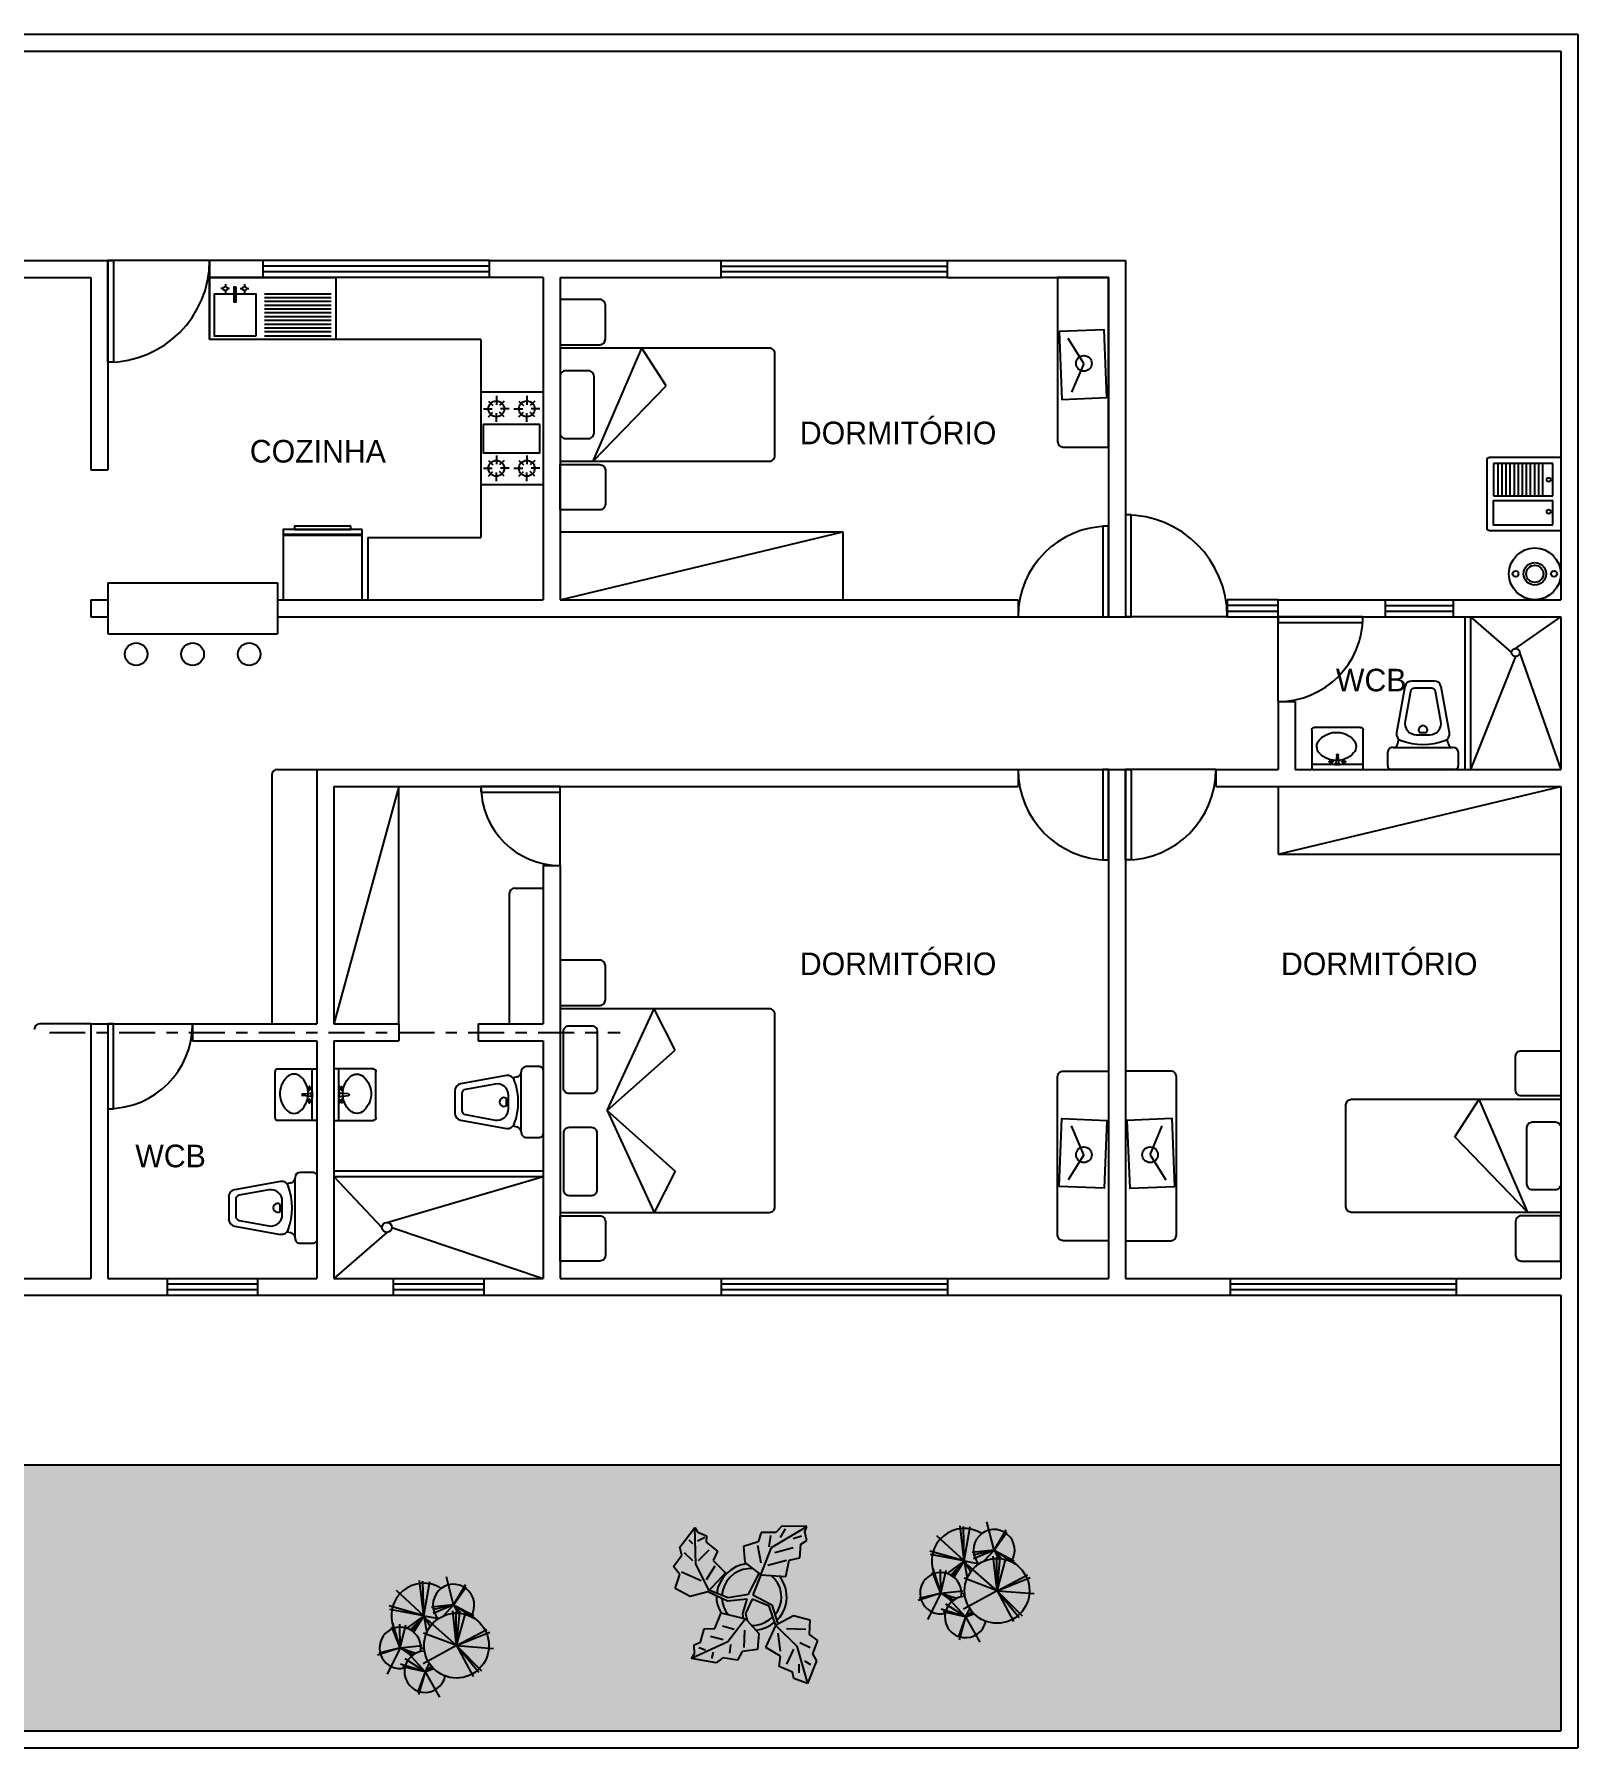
# Model space of a CAD drawing. Header units: millimetres. Extents: x 280 to 332.4, y 210 to 226.1.
# Drawn here: x 291.48 to 305.13, y 210.97 to 226.12 of the extents above; entities that cross this region are included whole.
import ezdxf

# ---------------------------------------------------------------- set-up
doc = ezdxf.new("R2010")
doc.units = ezdxf.units.MM
doc.linetypes.add('CENTER', pattern=[50.8, 31.75, -6.35, 6.35, -6.35])
for name, color, linetype in [('ARQ', 7, 'Continuous'), ('AUX', 7, 'Continuous'), ('COTAS', 1, 'Continuous'), ('EJES', 1, 'CENTER'), ('MUROS', 4, 'Continuous'), ('pisos', 7, 'Continuous'), ('PUERTAS', 1, 'Continuous'), ('TEXTOS', 3, 'Continuous'), ('VENTANAS', 2, 'Continuous')]:
    doc.layers.add(name, color=color, linetype=linetype)
doc.styles.add('PIE', font='TEMPSITC.TTF')

# ---------------------------------------------------------------- blocks, each defined once
blk = doc.blocks.new('Ba-03')
at = {"layer": 'ARQ'}
for points in [[(-0.379, -0.581), (-0.379, 0)], [(-0.379, 0), (0.379, 0)], [(0.379, 0), (0.379, -0.581)], [(0.379, -0.072), (-0.379, -0.072)], [(-0.265, -0.24), (-0.281, -0.261)], [(-0.238, -0.214), (-0.265, -0.24)], [(-0.208, -0.19), (-0.238, -0.214)], [(-0.176, -0.171), (-0.208, -0.19)], [(-0.142, -0.155), (-0.176, -0.171)], [(-0.106, -0.142), (-0.142, -0.155)], [(-0.058, -0.073), (-0.128, -0.073)], [(-0.128, -0.073), (-0.122, -0.076)], [(-0.122, -0.076), (-0.116, -0.079)], [(-0.121, -0.111), (-0.122, -0.114)], [(-0.122, -0.114), (-0.121, -0.116)], [(-0.119, -0.108), (-0.121, -0.111)], [(-0.121, -0.116), (-0.119, -0.119)], [(-0.116, -0.108), (-0.119, -0.108)], [(-0.119, -0.119), (-0.116, -0.119)], [(-0.116, -0.079), (-0.07, -0.079)], [(-0.111, -0.081), (-0.116, -0.079)], [(-0.113, -0.108), (-0.116, -0.108)], [(-0.116, -0.119), (-0.113, -0.119)], [(-0.111, -0.111), (-0.113, -0.108)], [(-0.113, -0.119), (-0.111, -0.116)], [(-0.107, -0.084), (-0.111, -0.081)], [(-0.104, -0.111), (-0.111, -0.111)], [(-0.11, -0.114), (-0.111, -0.111)], [(-0.111, -0.116), (-0.11, -0.114)], [(-0.104, -0.116), (-0.111, -0.116)], [(-0.104, -0.088), (-0.107, -0.084)], [(-0.069, -0.134), (-0.106, -0.142)], [(-0.081, -0.087), (-0.105, -0.087)], [(-0.104, -0.108), (-0.105, -0.114)], [(-0.105, -0.114), (-0.104, -0.12)], [(-0.102, -0.094), (-0.104, -0.088)], [(-0.102, -0.102), (-0.104, -0.108)], [(-0.104, -0.12), (-0.102, -0.125)], [(-0.102, -0.099), (-0.102, -0.094)], [(-0.084, -0.099), (-0.102, -0.099)], [(-0.102, -0.099), (-0.102, -0.102)], [(-0.102, -0.102), (-0.084, -0.102)], [(-0.102, -0.125), (-0.084, -0.125)], [(-0.102, -0.125), (-0.098, -0.127)], [(-0.098, -0.111), (-0.099, -0.114)], [(-0.099, -0.114), (-0.098, -0.116)], [(-0.096, -0.108), (-0.098, -0.111)], [(-0.098, -0.116), (-0.096, -0.119)], [(-0.098, -0.127), (-0.093, -0.128)], [(-0.093, -0.108), (-0.096, -0.108)], [(-0.096, -0.119), (-0.093, -0.119)], [(-0.09, -0.108), (-0.093, -0.108)], [(-0.093, -0.119), (-0.09, -0.119)], [(-0.093, -0.128), (-0.088, -0.127)], [(-0.088, -0.111), (-0.09, -0.108)], [(-0.09, -0.119), (-0.088, -0.116)], [(-0.087, -0.114), (-0.088, -0.111)], [(-0.088, -0.116), (-0.087, -0.114)], [(-0.088, -0.127), (-0.084, -0.125)], [(-0.082, -0.089), (-0.084, -0.094)], [(-0.084, -0.094), (-0.084, -0.099)], [(-0.084, -0.102), (-0.084, -0.099)], [(-0.082, -0.108), (-0.084, -0.102)], [(-0.084, -0.125), (-0.082, -0.12)], [(-0.08, -0.085), (-0.082, -0.089)], [(-0.081, -0.114), (-0.082, -0.108)], [(-0.082, -0.12), (-0.081, -0.114)], [(-0.081, -0.111), (-0.075, -0.111)], [(-0.075, -0.116), (-0.081, -0.116)], [(-0.076, -0.082), (-0.08, -0.085)], [(-0.071, -0.08), (-0.076, -0.082)], [(-0.072, -0.108), (-0.075, -0.111)], [(-0.075, -0.111), (-0.075, -0.114)], [(-0.075, -0.114), (-0.075, -0.116)], [(-0.075, -0.116), (-0.072, -0.119)], [(-0.07, -0.108), (-0.072, -0.108)], [(-0.072, -0.119), (-0.07, -0.119)], [(-0.067, -0.079), (-0.071, -0.08)], [(-0.07, -0.079), (-0.065, -0.078)], [(-0.067, -0.108), (-0.07, -0.108)], [(-0.07, -0.119), (-0.067, -0.119)], [(-0.031, -0.13), (-0.069, -0.134)], [(-0.064, -0.111), (-0.067, -0.108)], [(-0.067, -0.119), (-0.064, -0.116)], [(-0.065, -0.078), (-0.061, -0.076)], [(-0.064, -0.114), (-0.064, -0.111)], [(-0.064, -0.116), (-0.064, -0.114)], [(-0.061, -0.076), (-0.058, -0.073)], [(-0.045, -0.072), (0.045, -0.072)], [(-0.045, -0.072), (-0.045, -0.075)], [(-0.045, -0.075), (-0.044, -0.077)], [(-0.044, -0.077), (-0.042, -0.079)], [(-0.042, -0.079), (-0.039, -0.08)], [(-0.039, -0.08), (-0.036, -0.08)], [(-0.022, -0.08), (-0.036, -0.08)], [(0.006, -0.13), (-0.031, -0.13)], [(-0.01, -0.212), (-0.022, -0.08)], [(0.025, -0.08), (-0.022, -0.08)], [(-0.01, -0.212), (-0.01, -0.215)], [(-0.01, -0.215), (-0.008, -0.219)], [(-0.008, -0.219), (-0.005, -0.221)], [(-0.005, -0.221), (-0.002, -0.223)], [(-0.002, -0.223), (0.001, -0.223)], [(0.001, -0.223), (0.005, -0.223)], [(0.005, -0.223), (0.008, -0.221)], [(0.044, -0.135), (0.006, -0.13)], [(0.008, -0.221), (0.011, -0.219)], [(0.011, -0.219), (0.013, -0.215)], [(0.025, -0.08), (0.013, -0.212)], [(0.013, -0.215), (0.013, -0.212)], [(0.025, -0.08), (0.036, -0.08)], [(0.036, -0.08), (0.039, -0.081)], [(0.039, -0.081), (0.042, -0.079)], [(0.042, -0.079), (0.044, -0.077)], [(0.044, -0.077), (0.045, -0.075)], [(0.081, -0.143), (0.044, -0.135)], [(0.045, -0.075), (0.045, -0.072)], [(0.059, -0.073), (0.064, -0.076)], [(0.129, -0.073), (0.059, -0.073)], [(0.064, -0.076), (0.071, -0.079)], [(0.068, -0.108), (0.065, -0.111)], [(0.065, -0.111), (0.065, -0.114)], [(0.065, -0.114), (0.065, -0.116)], [(0.065, -0.116), (0.068, -0.119)], [(0.071, -0.108), (0.068, -0.108)], [(0.068, -0.119), (0.071, -0.119)], [(0.076, -0.081), (0.071, -0.079)], [(0.071, -0.079), (0.117, -0.079)], [(0.073, -0.108), (0.071, -0.108)], [(0.071, -0.119), (0.073, -0.119)], [(0.076, -0.111), (0.073, -0.108)], [(0.073, -0.119), (0.076, -0.116)], [(0.08, -0.084), (0.076, -0.081)], [(0.076, -0.114), (0.076, -0.111)], [(0.082, -0.111), (0.076, -0.111)], [(0.076, -0.116), (0.076, -0.114)], [(0.082, -0.116), (0.076, -0.116)], [(0.083, -0.088), (0.08, -0.084)], [(0.117, -0.156), (0.081, -0.143)], [(0.106, -0.087), (0.082, -0.087)], [(0.083, -0.108), (0.082, -0.114)], [(0.082, -0.114), (0.083, -0.12)], [(0.085, -0.094), (0.083, -0.088)], [(0.085, -0.102), (0.083, -0.108)], [(0.083, -0.12), (0.085, -0.125)], [(0.085, -0.099), (0.085, -0.094)], [(0.085, -0.099), (0.085, -0.102)], [(0.103, -0.099), (0.085, -0.099)], [(0.085, -0.102), (0.103, -0.102)], [(0.085, -0.125), (0.089, -0.127)], [(0.085, -0.125), (0.103, -0.125)], [(0.089, -0.111), (0.088, -0.114)], [(0.088, -0.114), (0.089, -0.116)], [(0.091, -0.108), (0.089, -0.111)], [(0.089, -0.116), (0.091, -0.119)], [(0.089, -0.127), (0.094, -0.128)], [(0.094, -0.108), (0.091, -0.108)], [(0.091, -0.119), (0.094, -0.119)], [(0.097, -0.108), (0.094, -0.108)], [(0.094, -0.119), (0.097, -0.119)], [(0.094, -0.128), (0.099, -0.127)], [(0.099, -0.111), (0.097, -0.108)], [(0.097, -0.119), (0.099, -0.116)], [(0.1, -0.114), (0.099, -0.111)], [(0.099, -0.116), (0.1, -0.114)], [(0.099, -0.127), (0.103, -0.125)], [(0.104, -0.089), (0.103, -0.094)], [(0.103, -0.094), (0.103, -0.099)], [(0.103, -0.102), (0.103, -0.099)], [(0.105, -0.108), (0.103, -0.102)], [(0.103, -0.125), (0.105, -0.12)], [(0.107, -0.085), (0.104, -0.089)], [(0.106, -0.114), (0.105, -0.108)], [(0.105, -0.111), (0.112, -0.111)], [(0.105, -0.12), (0.106, -0.114)], [(0.112, -0.116), (0.105, -0.116)], [(0.111, -0.082), (0.107, -0.085)], [(0.115, -0.08), (0.111, -0.082)], [(0.112, -0.111), (0.111, -0.114)], [(0.111, -0.114), (0.112, -0.116)], [(0.114, -0.108), (0.112, -0.111)], [(0.112, -0.116), (0.114, -0.119)], [(0.117, -0.108), (0.114, -0.108)], [(0.114, -0.119), (0.117, -0.119)], [(0.12, -0.079), (0.115, -0.08)], [(0.117, -0.079), (0.122, -0.078)], [(0.12, -0.108), (0.117, -0.108)], [(0.117, -0.119), (0.12, -0.119)], [(0.151, -0.172), (0.117, -0.156)], [(0.122, -0.111), (0.12, -0.108)], [(0.12, -0.119), (0.122, -0.116)], [(0.122, -0.078), (0.126, -0.076)], [(0.123, -0.114), (0.122, -0.111)], [(0.122, -0.116), (0.123, -0.114)], [(0.126, -0.076), (0.129, -0.073)], [(0.183, -0.192), (0.151, -0.172)], [(0.212, -0.216), (0.183, -0.192)], [(0.239, -0.242), (0.212, -0.216)], [(0.255, -0.264), (0.239, -0.242)], [(-0.3, -0.311), (-0.303, -0.337)], [(-0.303, -0.337), (-0.301, -0.363)], [(-0.301, -0.363), (-0.293, -0.389)], [(-0.293, -0.285), (-0.3, -0.311)], [(-0.281, -0.261), (-0.293, -0.285)], [(-0.293, -0.389), (-0.282, -0.413)], [(-0.282, -0.413), (-0.266, -0.434)], [(-0.266, -0.434), (-0.239, -0.461)], [(-0.239, -0.461), (-0.209, -0.484)], [(-0.209, -0.484), (-0.177, -0.504)], [(-0.177, -0.504), (-0.143, -0.521)], [(0.149, -0.506), (0.181, -0.486)], [(0.181, -0.486), (0.211, -0.463)], [(0.211, -0.463), (0.238, -0.436)], [(0.238, -0.436), (0.254, -0.415)], [(0.254, -0.415), (0.266, -0.392)], [(0.267, -0.287), (0.255, -0.264)], [(0.266, -0.392), (0.274, -0.366)], [(0.274, -0.313), (0.267, -0.287)], [(0.276, -0.34), (0.274, -0.313)], [(0.274, -0.366), (0.276, -0.34)], [(-0.379, -0.581), (-0.378, -0.593)], [(-0.378, -0.593), (-0.372, -0.603)], [(-0.372, -0.603), (-0.364, -0.611)], [(-0.364, -0.611), (-0.354, -0.616)], [(-0.354, -0.616), (-0.343, -0.618)], [(0.343, -0.618), (-0.343, -0.618)], [(-0.143, -0.521), (-0.108, -0.533)], [(-0.108, -0.533), (-0.071, -0.542)], [(-0.071, -0.542), (-0.033, -0.546)], [(-0.033, -0.546), (0.005, -0.546)], [(0.005, -0.546), (0.042, -0.542)], [(0.042, -0.542), (0.079, -0.534)], [(0.079, -0.534), (0.115, -0.522)], [(0.115, -0.522), (0.149, -0.506)], [(0.343, -0.618), (0.354, -0.616)], [(0.354, -0.616), (0.364, -0.611)], [(0.364, -0.611), (0.372, -0.603)], [(0.372, -0.603), (0.378, -0.593)], [(0.378, -0.593), (0.379, -0.581)]]:
    blk.add_lwpolyline(points, dxfattribs=at)
blk = doc.blocks.new('Ba-11')
at = {"layer": 'ARQ', "linetype": 'ByBlock'}
for p, q in [((-0.281, 0), (0.281, 0)), ((-0.313, -0.031), (-0.313, -0.15)), ((0.313, -0.15), (0.313, -0.031)), ((-0.269, -0.194), (-0.265, -0.194)), ((0.265, -0.194), (-0.265, -0.194)), ((-0.222, -0.228), (-0.214, -0.266)), ((0.222, -0.228), (0.214, -0.266)), ((0.265, -0.194), (0.269, -0.194)), ((-0.234, -0.324), (-0.161, -0.73)), ((0.161, -0.73), (0.234, -0.324)), ((-0.099, -0.781), (0.099, -0.781))]:
    blk.add_line(p, q, dxfattribs=at)
for points in [[(0.111, -0.688), (0.159, -0.425, 0.467538), (0.06, -0.307), (-0.06, -0.307, 0.467538), (-0.159, -0.425), (-0.111, -0.688, 0.362827), (-0.074, -0.719), (0.074, -0.719, 0.362827)], [(-0.031, -0.325, 2), (0.031, -0.325)]]:
    blk.add_lwpolyline(points, format="xyb", close=True, dxfattribs=at)
for centre, radius, start, end in [((-0.281, -0.031), 0.0312, 90, 180), ((0.281, -0.031), 0.0312, 0, 90), ((-0.269, -0.15), 0.0437, 180, 270), ((0.269, -0.15), 0.0437, 270, 0), ((-0.265, -0.238), 0.0437, 12.6144, 90), ((-0.172, -0.313), 0.0625, 110.6368, 190.2315), ((0, -0.771), 0.551, 69.3632, 110.6368), ((0.172, -0.313), 0.0625, 349.7685, 69.3632), ((0.265, -0.238), 0.0437, 90, 167.3856), ((-0.099, -0.719), 0.0625, 190.2315, 270), ((0.099, -0.719), 0.0625, 270, 349.7685)]:
    blk.add_arc(centre, radius, start, end, dxfattribs=at)
blk = doc.blocks.new('ARB001')
at = {"color": 0, "linetype": 'ByBlock'}
for p, q in [((-0.099, 0.183), (-0.136, 0.494)), ((-0.099, 0.183), (-0.107, 0.489)), ((-0.099, 0.183), (-0.046, 0.487)), ((0.165, 0.278), (0.101, 0.528)), ((0.165, 0.278), (0.273, 0.459)), ((-0.099, 0.183), (-0.34, 0.405)), ((0.165, 0.278), (0.277, 0.438)), ((-0.099, 0.183), (-0.404, 0.271)), ((-0.099, 0.183), (-0.398, 0.239)), ((-0.099, 0.183), (-0.249, 0.072)), ((-0.099, 0.183), (-0.218, 0.058)), ((-0.099, 0.183), (-0.203, 0.049)), ((-0.099, 0.183), (-0.19, 0.039)), ((-0.099, 0.183), (0.034, 0.159)), ((-0.099, 0.183), (-0.072, 0.032)), ((-0.099, 0.183), (-0.042, 0.086)), ((0.165, 0.278), (-0.029, 0.259)), ((0.165, 0.278), (-0.023, 0.235)), ((0.165, 0.278), (-0.016, 0.202)), ((0.165, 0.278), (0.075, 0.181)), ((0.191, -0.081), (0.158, 0.226)), ((0.165, 0.278), (0.203, 0.206)), ((0.165, 0.278), (0.233, 0.203)), ((0.165, 0.278), (0.357, 0.157)), ((0.165, 0.278), (0.344, 0.185)), ((0.191, -0.081), (0.189, 0.218)), ((0.191, -0.081), (0.272, 0.215)), ((0.191, -0.081), (0.219, 0.213)), ((-0.307, -0.102), (-0.381, 0.085)), ((-0.307, -0.102), (-0.373, 0.116)), ((-0.307, -0.102), (-0.31, 0.107)), ((-0.307, -0.102), (-0.258, 0.101)), ((0.191, -0.081), (-0.1, 0.03)), ((0.191, -0.081), (-0.066, 0.146)), ((0.191, -0.081), (0.46, 0.06)), ((0.191, -0.081), (0.485, 0.038)), ((-0.307, -0.102), (-0.507, -0.167)), ((-0.307, -0.102), (-0.497, -0.149)), ((-0.307, -0.102), (-0.423, -0.333)), ((-0.307, -0.102), (-0.112, -0.081)), ((-0.307, -0.102), (-0.168, -0.147)), ((-0.307, -0.102), (-0.193, -0.162)), ((-0.307, -0.102), (-0.207, -0.173)), ((0.191, -0.081), (-0.105, -0.242)), ((0.191, -0.081), (0.338, -0.353)), ((0.191, -0.081), (0.388, -0.317)), ((0.191, -0.081), (0.413, -0.303)), ((0.191, -0.081), (0.518, -0.106)), ((-0.087, -0.312), (-0.304, -0.244)), ((-0.087, -0.312), (-0.284, -0.268)), ((-0.087, -0.312), (-0.262, -0.198)), ((-0.087, -0.312), (-0.228, -0.157)), ((-0.087, -0.312), (-0.049, -0.239)), ((-0.087, -0.312), (-0.029, -0.266)), ((-0.087, -0.312), (-0.02, -0.276)), ((-0.087, -0.312), (-0.013, -0.284)), ((-0.087, -0.312), (-0.154, -0.495)), ((-0.087, -0.312), (-0.145, -0.514)), ((-0.087, -0.312), (0.039, -0.536))]:
    blk.add_line(p, q, dxfattribs=at)
blk.add_circle((0.191, -0.081), 0.287, dxfattribs=at)
for centre, radius, start, end in [((-0.099, 0.183), 0.287, 57.4904, 202.572), ((0.165, 0.278), 0.183, 326.1895, 222.0248), ((-0.307, -0.102), 0.183, 350.2838, 282.3951), ((-0.087, -0.312), 0.183, 91.4437, 347.7435), ((-0.099, 0.183), 0.287, 265.0692, 270.8898)]:
    blk.add_arc(centre, radius, start, end, dxfattribs=at)
blk = doc.blocks.new('Arb002')
blk.add_blockref('ARB001', (0.053, -0.027))
blk = doc.blocks.new('Arb025')
blk.add_line((0.341, 0.2), (0.372, 0.345))
for points in [[(-0.595, 0.459), (-0.464, 0.633)], [(-0.456, 0.308), (-0.464, 0.633)], [(-0.464, 0.633), (-0.437, 0.591)], [(0.215, 0.457), (0.528, 0.641)], [(0.305, 0.644), (0.254, 0.59)], [(0.295, 0.544), (0.337, 0.621)], [(0.528, 0.641), (0.305, 0.644)], [(0.508, 0.596), (0.528, 0.641)], [(-0.578, 0.389), (-0.595, 0.459)], [(-0.481, 0.489), (-0.515, 0.522)], [(-0.376, 0.544), (-0.439, 0.511)], [(-0.437, 0.591), (-0.36, 0.56)], [(-0.36, 0.56), (-0.362, 0.503)], [(-0.362, 0.503), (-0.263, 0.425)], [(0.096, 0.506), (-0.034, 0.466)], [(-0.034, 0.466), (-0.02, 0.324)], [(0.122, 0.319), (0.093, 0.473)], [(0.124, 0.59), (0.096, 0.506)], [(0.121, 0.214), (0.215, 0.457)], [(0.254, 0.59), (0.124, 0.59)], [(0.207, 0.561), (0.19, 0.462)], [(0.245, 0.413), (0.405, 0.457)], [(0.481, 0.555), (0.405, 0.533)], [(0.465, 0.365), (0.475, 0.487)], [(0.475, 0.487), (0.526, 0.518)], [(0.526, 0.518), (0.508, 0.596)], [(-0.652, 0.287), (-0.578, 0.389)], [(-0.557, 0.413), (-0.485, 0.341)], [(-0.335, 0.069), (-0.456, 0.308)], [(-0.43, 0.341), (-0.338, 0.435)], [(-0.263, 0.425), (-0.3, 0.34)], [(-0.3, 0.34), (-0.193, 0.233)], [(-0.005, 0.312), (-0.054, 0.302)], [(-0.02, 0.324), (0.121, 0.214)], [(0.346, 0.341), (0.181, 0.297)], [(0.372, 0.345), (0.465, 0.365)], [(-0.597, 0.217), (-0.652, 0.287)], [(-0.637, 0.093), (-0.597, 0.217)], [(-0.409, 0.16), (-0.582, 0.237)], [(-0.287, 0.292), (-0.363, 0.171)], [(-0.193, 0.233), (-0.348, 0.063)], [(-0.214, 0.19), (-0.24, 0.148)], [(-0.182, 0.228), (-0.214, 0.19)], [(-0.18, 0.159), (-0.202, 0.12)], [(-0.143, 0.26), (-0.182, 0.228)], [(-0.152, 0.193), (-0.18, 0.159)], [(-0.118, 0.222), (-0.152, 0.193)], [(-0.1, 0.285), (-0.143, 0.26)], [(-0.08, 0.245), (-0.118, 0.222)], [(-0.054, 0.302), (-0.1, 0.285)], [(-0.039, 0.261), (-0.08, 0.245)], [(0.004, 0.269), (-0.039, 0.261)], [(0.049, 0.271), (0.004, 0.269)], [(0.01, 0.044), (0.102, 0.22)], [(0.121, 0.214), (0.048, 0.038)], [(0.121, 0.214), (0.341, 0.2)], [(0.242, 0.18), (0.211, 0.21)], [(0.268, 0.145), (0.242, 0.18)], [(0.306, 0.17), (0.281, 0.205)], [(0.326, 0.131), (0.306, 0.17)], [(-0.506, 0.022), (-0.637, 0.093)], [(-0.348, 0.063), (-0.506, 0.022)], [(-0.174, -0.019), (-0.348, 0.063)], [(-0.324, 0.076), (-0.169, 0.013)], [(-0.272, 0.027), (-0.271, -0.012)], [(-0.259, 0.102), (-0.27, 0.053)], [(-0.24, 0.148), (-0.259, 0.102)], [(-0.217, 0.079), (-0.225, 0.035)], [(-0.225, 0.005), (-0.219, -0.033)], [(-0.202, 0.12), (-0.217, 0.079)], [(0, 0), (-0.174, -0.019)], [(-0.169, 0.013), (0.01, 0.044)], [(-0.039, -0.126), (0, 0)], [(0.044, 0), (-0.015, -0.126)], [(0.193, -0.063), (0.044, 0)], [(0.048, 0.038), (0.218, -0.05)], [(0.287, 0.106), (0.268, 0.145)], [(0.298, 0.064), (0.287, 0.106)], [(0.303, 0.021), (0.298, 0.064)], [(0.299, -0.022), (0.303, 0.021)], [(0.34, 0.09), (0.326, 0.131)], [(0.348, 0.047), (0.34, 0.09)], [(0.344, -0.039), (0.349, 0.004)], [(0.349, 0.004), (0.348, 0.047)], [(-0.286, -0.259), (-0.23, -0.122)], [(-0.271, -0.012), (-0.263, -0.051)], [(-0.263, -0.051), (-0.249, -0.088)], [(-0.249, -0.088), (-0.23, -0.122)], [(-0.23, -0.122), (-0.014, -0.174)], [(-0.219, -0.033), (-0.208, -0.07)], [(-0.208, -0.07), (-0.191, -0.105)], [(-0.191, -0.105), (-0.169, -0.136)], [(-0.034, -0.176), (-0.039, -0.126)], [(-0.015, -0.126), (0, -0.189)], [(0.252, -0.233), (0.193, -0.063)], [(0.218, -0.05), (0.271, -0.22)], [(0.245, -0.138), (0.27, -0.103)], [(0.27, -0.103), (0.288, -0.063)], [(0.271, -0.22), (0.408, -0.146)], [(0.288, -0.063), (0.299, -0.022)], [(0.29, -0.156), (0.314, -0.12)], [(0.314, -0.12), (0.332, -0.08)], [(0.332, -0.08), (0.344, -0.039)], [(0.408, -0.146), (0.553, -0.183)], [(-0.414, -0.382), (-0.382, -0.263)], [(-0.382, -0.263), (-0.286, -0.259)], [(-0.22, -0.236), (-0.116, -0.265)], [(-0.014, -0.174), (-0.171, -0.378)], [(-0.027, -0.429), (-0.02, -0.275)], [(0, -0.189), (-0.014, -0.174)], [(0, -0.189), (0.103, -0.303)], [(0.039, -0.233), (0.08, -0.23)], [(0.078, -0.275), (0.122, -0.267)], [(0.08, -0.23), (0.121, -0.221)], [(0.121, -0.221), (0.159, -0.205)], [(0.122, -0.267), (0.165, -0.252)], [(0.159, -0.205), (0.194, -0.184)], [(0.163, -0.427), (0.252, -0.233)], [(0.165, -0.252), (0.205, -0.231)], [(0.194, -0.184), (0.226, -0.158)], [(0.205, -0.231), (0.242, -0.205)], [(0.271, -0.22), (0.252, -0.233)], [(0.252, -0.233), (0.439, -0.416)], [(0.261, -0.188), (0.29, -0.156)], [(0.27, -0.301), (0.291, -0.46)], [(0.519, -0.268), (0.346, -0.262)], [(0.553, -0.183), (0.548, -0.313)], [(-0.171, -0.378), (-0.494, -0.525)], [(-0.47, -0.404), (-0.414, -0.382)], [(-0.466, -0.484), (-0.47, -0.404)], [(-0.428, -0.429), (-0.369, -0.448)], [(-0.213, -0.361), (-0.324, -0.332)], [(-0.154, -0.477), (-0.146, -0.4)], [(0.091, -0.446), (-0.044, -0.464)], [(0.103, -0.303), (0.091, -0.446)], [(0.295, -0.505), (0.163, -0.427)], [(0.35, -0.575), (0.413, -0.444)], [(0.439, -0.416), (0.533, -0.746)], [(0.464, -0.383), (0.557, -0.427)], [(0.548, -0.313), (0.621, -0.366)], [(0.621, -0.366), (0.577, -0.483)], [(-0.494, -0.525), (-0.466, -0.484)], [(-0.275, -0.564), (-0.494, -0.525)], [(-0.302, -0.468), (-0.317, -0.525)], [(-0.215, -0.52), (-0.275, -0.564)], [(-0.087, -0.541), (-0.215, -0.52)], [(-0.044, -0.464), (-0.087, -0.541)], [(0.283, -0.595), (0.295, -0.505)], [(0.399, -0.646), (0.283, -0.595)], [(0.456, -0.575), (0.456, -0.652)], [(0.561, -0.581), (0.51, -0.548)], [(0.612, -0.546), (0.533, -0.746)], [(0.577, -0.483), (0.612, -0.546)], [(0.413, -0.702), (0.399, -0.646)], [(0.533, -0.746), (0.413, -0.702)]]:
    blk.add_lwpolyline(points)
blk = doc.blocks.new('Coc006')
for p, q in [((0.054, -0.071), (0.054, -0.596)), ((0.342, -0.071), (0.054, -0.071)), ((0.342, -0.596), (0.342, -0.071)), ((0.342, -0.159), (0.054, -0.159)), ((0.342, -0.195), (0.054, -0.195)), ((0.342, -0.231), (0.054, -0.231)), ((0.342, -0.267), (0.054, -0.267)), ((0.342, -0.303), (0.054, -0.303)), ((0.342, -0.339), (0.054, -0.339)), ((0.342, -0.375), (0.054, -0.375)), ((0.342, -0.411), (0.054, -0.411)), ((0.342, -0.447), (0.054, -0.447)), ((0.342, -0.483), (0.054, -0.483)), ((0.342, -0.519), (0.054, -0.519)), ((0.342, -0.555), (0.054, -0.555)), ((0.054, -0.596), (0.342, -0.596))]:
    blk.add_line(p, q)
blk.add_lwpolyline([(0, 0), (0.65, 0), (0.65, -0.63, -0.414214), (0.63, -0.65), (0.02, -0.65, -0.414214), (0, -0.63)], format="xyb", close=True)
blk.add_lwpolyline([(0.598, -0.071), (0.385, -0.071), (0.385, -0.599), (0.598, -0.599)], close=True)
for centre in [(0.199, -0.107), (0.481, -0.107)]:
    blk.add_circle(centre, 0.0182)
blk = doc.blocks.new('Coc007')
for centre, radius in [((0, 0), 0.229), ((-0.17, 0), 0.0262), ((0, 0), 0.099), ((0, 0), 0.0765), ((0.17, 0), 0.0262)]:
    blk.add_circle(centre, radius)
blk = doc.blocks.new('Coc001')
for p, q in [((0.151, 0.53), (0.151, 0.507)), ((0.335, 0.53), (0.335, 0.507)), ((0.131, 0.488), (0.109, 0.488)), ((0.151, 0.469), (0.151, 0.446)), ((0.192, 0.488), (0.17, 0.488)), ((0.294, 0.488), (0.316, 0.488)), ((0.335, 0.469), (0.335, 0.446)), ((0.355, 0.488), (0.377, 0.488)), ((1.164, 0.436), (0.526, 0.436)), ((1.164, 0.4), (0.526, 0.4)), ((1.164, 0.364), (0.526, 0.364)), ((1.164, 0.327), (0.526, 0.327)), ((1.164, 0.291), (0.526, 0.291)), ((1.164, 0.255), (0.526, 0.255)), ((1.164, 0.219), (0.526, 0.219)), ((1.164, 0.182), (0.526, 0.182)), ((1.164, 0.146), (0.526, 0.146)), ((1.164, 0.11), (0.526, 0.11)), ((1.164, 0.073), (0.526, 0.073)), ((0.526, 0.036), (1.164, 0.036))]:
    blk.add_line(p, q)
for points in [[(0, 0), (0, 0.595), (1.208, 0.595), (1.208, 0)], [(0.255, 0.503), (0.231, 0.503), (0.231, 0.361), (0.255, 0.361)]]:
    blk.add_lwpolyline(points, close=True)
for points in [[(0.231, 0.436), (0.045, 0.436), (0.045, 0.036), (0.445, 0.036)], [(0.445, 0.036), (0.445, 0.436), (0.255, 0.436)]]:
    blk.add_lwpolyline(points)
for centre in [(0.151, 0.488), (0.335, 0.488)]:
    blk.add_circle(centre, 0.0193)
blk = doc.blocks.new('Coc002')
for p, q in [((-0.377, -0.114), (-0.299, -0.114)), ((-0.332, -0.045), (-0.292, -0.085)), ((-0.332, -0.184), (-0.292, -0.144)), ((-0.263, 0), (-0.263, -0.077)), ((-0.263, -0.228), (-0.263, -0.151)), ((-0.193, -0.045), (-0.233, -0.085)), ((-0.193, -0.184), (-0.233, -0.144)), ((-0.149, -0.114), (-0.226, -0.114)), ((0.149, -0.114), (0.226, -0.114)), ((0.193, -0.045), (0.233, -0.085)), ((0.193, -0.184), (0.233, -0.144)), ((0.263, 0), (0.263, -0.077)), ((0.263, -0.228), (0.263, -0.151)), ((0.332, -0.045), (0.292, -0.085)), ((0.332, -0.184), (0.292, -0.144)), ((0.377, -0.114), (0.299, -0.114)), ((-0.263, -0.27), (-0.263, -0.348)), ((0.263, -0.27), (0.263, -0.348)), ((-0.377, -0.384), (-0.299, -0.384)), ((-0.332, -0.315), (-0.292, -0.355)), ((-0.332, -0.454), (-0.292, -0.414)), ((-0.263, -0.498), (-0.263, -0.421)), ((-0.193, -0.315), (-0.233, -0.355)), ((-0.193, -0.454), (-0.233, -0.414)), ((-0.149, -0.384), (-0.226, -0.384)), ((0.149, -0.384), (0.226, -0.384)), ((0.193, -0.315), (0.233, -0.355)), ((0.193, -0.454), (0.233, -0.414)), ((0.263, -0.498), (0.263, -0.421)), ((0.332, -0.315), (0.292, -0.355)), ((0.332, -0.454), (0.292, -0.414)), ((0.377, -0.384), (0.299, -0.384))]:
    blk.add_line(p, q)
blk.add_lwpolyline([(-0.125, -0.5), (0.125, -0.5), (0.125, 0), (-0.125, 0)], close=True)
for centre in [(-0.263, -0.114), (0.263, -0.114), (-0.263, -0.384), (0.263, -0.384)]:
    blk.add_circle(centre, 0.07)

msp = doc.modelspace()

# ---------------------------------------------------------------- hatches: boundary and pattern name
at = {"layer": 'TEXTOS'}
h = msp.add_hatch(dxfattribs=at)
h.set_pattern_fill('AR-SAND', color=256, scale=0.008, style=0)
h.set_pattern_definition([(37.5, (-47.97142, -1.1031), (-0.01280025, 0.3915306), [0, -0.308864, 0, -0.34544, 0, -0.3302]), (7.5, (-47.9714, -1.1031), (0.3596186, 0.5734601), [0, -0.166624, 0, -0.278384, 0, -0.10668]), (327.5, (-48.22136, -1.1031), (0.6327939, 0.00114975), [0, -0.1016, 0, -0.36576, 0, -0.47752]), (317.5, (-48.22136, -1.1031), (0.61084516, 0.17834346), [0, -0.0508, 0, -0.239776, 0, -0.27432])])
h.paths.add_polyline_path([(284.977, 224.045), (280.127, 224.045), (280.127, 219.795), (284.477, 219.795, 0.414214), (284.977, 220.295)])
h.paths.add_polyline_path([(284.977, 224.045), (284.977, 225.97), (280.127, 225.97), (280.127, 224.045)])
h.paths.add_polyline_path([(284.977, 215.045), (284.977, 217.795, 0.414214), (284.477, 218.295), (280.127, 218.295), (280.127, 215.045)])
h.paths.add_polyline_path([(287.052, 211.12), (287.052, 213.47), (284.977, 213.47), (284.977, 215.045), (280.127, 215.045), (280.127, 211.12)])
h.paths.add_polyline_path([(292.052, 211.12), (292.052, 213.47), (287.052, 213.47), (287.052, 211.12)])
h.paths.add_polyline_path([(292.052, 211.12), (294.052, 211.12), (294.052, 213.47), (292.052, 213.47)])
h.paths.add_polyline_path([(296.052, 213.47), (294.052, 213.47), (294.052, 211.12), (296.052, 211.12)])
h.paths.add_polyline_path([(301.052, 211.12), (301.052, 213.47), (296.052, 213.47), (296.052, 211.12)])
h.paths.add_polyline_path([(302.552, 213.47), (301.052, 213.47), (301.052, 211.12), (302.552, 211.12)])
h.paths.add_polyline_path([(302.552, 211.12), (304.977, 211.12), (304.977, 213.47), (302.552, 213.47)])

# ---------------------------------------------------------------- linework, layer by layer
at = {"layer": 'AUX'}
for p, q in [((293.027, 223.97), (293.027, 223.42)), ((295.427, 223.42), (293.027, 223.42)), ((295.427, 223.42), (295.427, 221.67)), ((296.419, 222.345), (296.849, 223.345)), ((297.064, 223.012), (296.849, 223.345)), ((300.759, 223.21), (300.62, 223.431)), ((300.759, 223.21), (300.651, 222.954)), ((296.419, 222.345), (297.064, 223.012)), ((294.427, 221.67), (295.427, 221.67)), ((294.427, 221.67), (294.427, 221.12)), ((296.127, 221.72), (298.627, 221.72)), ((296.127, 221.12), (298.627, 221.72)), ((298.627, 221.72), (298.627, 221.12)), ((304.127, 220.97), (304.127, 219.62)), ((304.177, 220.97), (304.177, 219.62)), ((304.177, 220.97), (304.541, 220.654)), ((304.577, 220.69), (304.977, 220.97)), ((304.577, 220.618), (304.177, 219.62)), ((304.612, 220.654), (304.977, 219.62)), ((293.577, 219.57), (293.577, 217.37)), ((293.627, 219.62), (293.977, 219.62)), ((294.702, 219.47), (294.127, 217.37)), ((294.702, 217.37), (294.702, 219.47)), ((302.477, 219.47), (302.477, 218.87)), ((302.477, 218.87), (304.977, 219.47)), ((302.477, 218.87), (304.977, 218.87)), ((295.677, 218.52), (295.677, 217.37)), ((295.727, 218.57), (295.977, 218.57)), ((296.543, 216.603), (296.958, 217.503)), ((297.144, 217.137), (296.958, 217.503)), ((291.977, 217.37), (291.527, 217.37)), ((296.543, 216.603), (297.144, 217.137)), ((304.039, 216.37), (304.254, 216.703)), ((304.684, 215.703), (304.254, 216.703)), ((296.543, 216.603), (296.958, 215.703)), ((296.543, 216.603), (297.144, 216.069)), ((300.759, 216.213), (300.651, 216.469)), ((301.345, 216.213), (301.452, 216.469)), ((304.684, 215.703), (304.039, 216.37)), ((300.759, 216.213), (300.62, 215.992)), ((301.345, 216.213), (301.483, 215.992)), ((294.127, 216.07), (295.977, 216.07)), ((297.144, 216.069), (296.958, 215.703)), ((294.127, 216.02), (295.977, 216.02)), ((294.127, 216.02), (294.551, 215.57)), ((294.595, 215.613), (295.977, 216.02)), ((294.595, 215.526), (294.127, 215.12)), ((294.638, 215.57), (295.977, 215.12))]:
    msp.add_line(p, q, dxfattribs=at)
at = {"layer": 'AUX', "ltscale": 0.01}
for p, q in [((294.377, 221.698), (293.677, 221.698)), ((292.127, 221.27), (293.627, 221.27)), ((292.127, 221.27), (292.127, 220.82)), ((293.627, 221.27), (293.627, 220.82)), ((292.127, 220.82), (293.627, 220.82))]:
    msp.add_line(p, q, dxfattribs=at)
at = {"layer": 'AUX'}
for points in [[(300.577, 222.47), (300.977, 222.47), (300.977, 223.97), (300.527, 223.97), (300.527, 222.52, 0.414214)], [(296.127, 223.375), (296.477, 223.375, 0.414214), (296.527, 223.425), (296.527, 223.725, 0.414214), (296.477, 223.775), (296.127, 223.775)], [(296.127, 222.345), (297.977, 222.345, 0.414214), (298.027, 222.395), (298.027, 223.295, 0.414214), (297.977, 223.345), (296.127, 223.345)], [(296.427, 222.595), (296.427, 223.095, 0.414214), (296.377, 223.145), (296.177, 223.145, 0.414214), (296.127, 223.095), (296.127, 222.595, 0.414214), (296.177, 222.545), (296.377, 222.545, 0.414214)], [(296.127, 222.315), (296.477, 222.315, -0.414214), (296.527, 222.265), (296.527, 221.965, -0.414214), (296.477, 221.915), (296.127, 221.915)], [(296.127, 217.533), (296.477, 217.533, 0.414214), (296.527, 217.583), (296.527, 217.883, 0.414214), (296.477, 217.933), (296.127, 217.933)], [(296.127, 215.703), (297.977, 215.703, 0.414214), (298.027, 215.753), (298.027, 217.453, 0.414214), (297.977, 217.503), (296.127, 217.503)], [(296.456, 217.303), (296.456, 216.803, -0.414214), (296.406, 216.753), (296.206, 216.753, -0.414214), (296.156, 216.803), (296.156, 217.303, -0.414214), (296.206, 217.353), (296.406, 217.353, -0.414214)], [(304.977, 216.733), (304.627, 216.733, -0.414214), (304.577, 216.783), (304.577, 217.083, -0.414214), (304.627, 217.133), (304.977, 217.133)], [(300.577, 216.953), (300.977, 216.953), (300.977, 215.453), (300.577, 215.453, -0.414214), (300.527, 215.503), (300.527, 216.903, -0.414214)], [(301.527, 216.953), (301.127, 216.953), (301.127, 215.453), (301.527, 215.453, 0.414214), (301.577, 215.503), (301.577, 216.903, 0.414214)], [(304.977, 215.703), (303.127, 215.703, -0.414214), (303.077, 215.753), (303.077, 216.653, -0.414214), (303.127, 216.703), (304.977, 216.703)], [(304.677, 215.953), (304.677, 216.453, -0.414214), (304.727, 216.503), (304.927, 216.503, -0.414214), (304.977, 216.453), (304.977, 215.953, -0.414214), (304.927, 215.903), (304.727, 215.903, -0.414214)], [(296.456, 215.903), (296.456, 216.403, 0.414214), (296.406, 216.453), (296.206, 216.453, 0.414214), (296.156, 216.403), (296.156, 215.903, 0.414214), (296.206, 215.853), (296.406, 215.853, 0.414214)], [(296.127, 215.673), (296.477, 215.673, -0.414214), (296.527, 215.623), (296.527, 215.323, -0.414214), (296.477, 215.273), (296.127, 215.273)], [(304.977, 215.673), (304.627, 215.673, 0.414214), (304.577, 215.623), (304.577, 215.323, 0.414214), (304.627, 215.273), (304.977, 215.273)]]:
    msp.add_lwpolyline(points, format="xyb", close=True, dxfattribs=at)
for points in [[(300.54, 223.491), (300.563, 222.891), (300.963, 222.907), (300.939, 223.507)], [(300.54, 215.932), (300.563, 216.532), (300.963, 216.516), (300.939, 215.916)], [(301.564, 215.932), (301.54, 216.532), (301.14, 216.516), (301.164, 215.916)]]:
    msp.add_lwpolyline(points, close=True, dxfattribs=at)
at = {"layer": 'AUX', "ltscale": 0.01}
for points in [[(294.377, 221.74), (293.677, 221.74), (293.677, 221.69), (294.377, 221.69)], [(294.377, 221.69), (293.677, 221.69), (293.677, 221.12), (294.377, 221.12)], [(294.277, 221.77), (293.777, 221.77), (293.777, 221.74), (294.277, 221.74)]]:
    msp.add_lwpolyline(points, close=True, dxfattribs=at)
at = {"layer": 'AUX'}
for centre, radius in [((300.759, 223.21), 0.0694), ((304.577, 220.654), 0.0359), ((300.759, 216.213), 0.0694), ((301.345, 216.213), 0.0694), ((294.595, 215.57), 0.0433)]:
    msp.add_circle(centre, radius, dxfattribs=at)
at = {"layer": 'AUX', "ltscale": 0.01}
for centre in [(292.377, 220.639), (292.877, 220.639), (293.377, 220.639)]:
    msp.add_circle(centre, 0.1, dxfattribs=at)
at = {"layer": 'AUX'}
for centre in [(293.627, 219.57), (295.727, 218.52), (291.527, 217.32)]:
    msp.add_arc(centre, 0.05, 90, 180, dxfattribs=at)
at = {"layer": 'COTAS'}
for p, q in [((295.977, 222.954), (295.427, 222.954)), ((295.977, 222.135), (295.427, 222.135))]:
    msp.add_line(p, q, dxfattribs=at)
at = {"layer": 'EJES', "ltscale": 0.01}
msp.add_line((291.61, 217.295), (296.657, 217.295), dxfattribs=at)
at = {"layer": 'MUROS'}
for p, q in [((279.977, 226.12), (305.127, 226.12)), ((305.127, 226.12), (305.127, 210.97)), ((279.977, 225.97), (304.977, 225.97)), ((304.977, 225.97), (304.977, 221.12)), ((286.977, 224.12), (292.127, 224.12)), ((292.127, 224.12), (292.127, 222.27)), ((293.027, 224.12), (293.027, 223.97)), ((293.502, 224.12), (293.027, 224.12)), ((293.502, 223.97), (293.502, 224.12)), ((295.502, 224.12), (297.552, 224.12)), ((295.502, 223.97), (295.502, 224.12)), ((297.552, 223.97), (297.552, 224.12)), ((299.552, 223.97), (299.552, 224.12)), ((299.552, 224.12), (301.127, 224.12)), ((301.127, 224.12), (301.127, 220.97)), ((287.127, 223.97), (291.977, 223.97)), ((291.977, 223.97), (291.977, 222.27)), ((293.502, 223.97), (293.027, 223.97)), ((295.977, 223.97), (295.502, 223.97)), ((295.977, 223.97), (295.977, 221.12)), ((296.127, 223.97), (296.127, 221.12)), ((296.127, 223.97), (297.552, 223.97)), ((299.552, 223.97), (300.977, 223.97)), ((300.977, 223.97), (300.977, 220.97)), ((291.977, 222.27), (292.127, 222.27)), ((291.977, 221.12), (292.127, 221.12)), ((291.977, 221.12), (291.977, 220.97)), ((292.127, 221.12), (292.127, 220.97)), ((293.627, 221.12), (293.627, 220.97)), ((293.627, 221.12), (295.977, 221.12)), ((296.127, 221.12), (300.177, 221.12)), ((300.177, 221.12), (300.177, 220.97)), ((302.477, 221.12), (303.427, 221.12)), ((302.477, 220.97), (302.477, 221.12)), ((303.427, 220.97), (303.427, 221.12)), ((304.027, 220.97), (304.027, 221.12)), ((304.027, 221.12), (304.977, 221.12)), ((291.977, 220.97), (292.127, 220.97)), ((293.627, 220.97), (300.177, 220.97)), ((300.977, 220.97), (301.127, 220.97)), ((302.477, 220.97), (303.427, 220.97)), ((304.027, 220.97), (304.977, 220.97)), ((304.977, 220.97), (304.977, 219.62)), ((302.477, 220.22), (302.477, 219.62)), ((302.477, 220.22), (302.627, 220.22)), ((302.627, 220.22), (302.627, 219.62)), ((293.977, 219.62), (293.977, 217.37)), ((293.977, 219.62), (300.177, 219.62)), ((300.177, 219.62), (300.177, 219.47)), ((300.977, 219.62), (300.977, 215.12)), ((300.977, 219.62), (301.127, 219.62)), ((301.127, 219.62), (301.127, 215.12)), ((301.927, 219.62), (301.927, 219.47)), ((301.927, 219.62), (302.477, 219.62)), ((302.627, 219.62), (304.977, 219.62)), ((294.127, 219.47), (294.127, 217.37)), ((294.127, 219.47), (300.177, 219.47)), ((301.927, 219.47), (304.977, 219.47)), ((304.977, 219.47), (304.977, 215.12)), ((295.977, 218.77), (296.127, 218.77)), ((295.977, 218.77), (295.977, 217.37)), ((296.127, 218.77), (296.127, 215.12)), ((291.977, 217.37), (292.127, 217.37)), ((291.977, 217.37), (291.977, 215.12)), ((292.127, 217.37), (292.127, 215.12)), ((292.877, 217.37), (292.877, 217.22)), ((292.877, 217.37), (293.977, 217.37)), ((294.127, 217.37), (294.702, 217.37)), ((294.702, 217.37), (294.702, 217.22)), ((295.402, 217.37), (295.402, 217.22)), ((295.402, 217.37), (295.977, 217.37)), ((292.877, 217.22), (293.977, 217.22)), ((293.977, 217.22), (293.977, 215.12)), ((294.127, 217.22), (294.702, 217.22)), ((294.127, 217.22), (294.127, 215.12)), ((295.402, 217.22), (295.977, 217.22)), ((295.977, 217.22), (295.977, 215.12)), ((287.127, 215.12), (291.977, 215.12)), ((292.127, 215.12), (292.652, 215.12)), ((292.652, 215.12), (292.652, 214.97)), ((293.452, 215.12), (293.452, 214.97)), ((293.452, 215.12), (293.977, 215.12)), ((294.127, 215.12), (294.652, 215.12)), ((294.652, 215.12), (294.652, 214.97)), ((295.452, 215.12), (295.452, 214.97)), ((295.452, 215.12), (295.977, 215.12)), ((296.127, 215.12), (297.552, 215.12)), ((297.552, 215.12), (297.552, 214.97)), ((297.552, 215.12), (297.552, 214.97)), ((299.552, 215.12), (299.552, 214.97)), ((299.552, 215.12), (300.977, 215.12)), ((299.552, 215.12), (299.552, 214.97)), ((301.127, 215.12), (302.052, 215.12)), ((302.052, 215.12), (302.052, 214.97)), ((304.052, 215.12), (304.052, 214.97)), ((304.052, 215.12), (304.977, 215.12)), ((286.977, 214.97), (292.652, 214.97)), ((293.452, 214.97), (294.652, 214.97)), ((295.452, 214.97), (297.552, 214.97)), ((299.552, 214.97), (302.052, 214.97)), ((304.052, 214.97), (304.977, 214.97)), ((304.977, 214.97), (304.977, 211.12)), ((279.977, 211.12), (304.977, 211.12)), ((279.977, 210.97), (305.127, 210.97))]:
    msp.add_line(p, q, dxfattribs=at)
at = {"layer": 'pisos'}
msp.add_line((284.977, 213.47), (304.977, 213.47), dxfattribs=at)
at = {"layer": 'PUERTAS'}
for p, q in [((293.027, 224.12), (292.127, 224.12)), ((300.177, 220.97), (300.977, 220.97)), ((302.027, 220.97), (301.127, 220.97)), ((302.477, 220.22), (302.477, 220.97)), ((300.177, 219.62), (300.977, 219.62)), ((301.927, 219.62), (301.127, 219.62)), ((296.127, 218.77), (296.127, 219.47)), ((292.127, 217.37), (292.877, 217.37))]:
    msp.add_line(p, q, dxfattribs=at)
for points in [[(292.177, 223.22), (292.127, 223.22), (292.127, 224.12), (292.177, 224.12)], [(301.127, 220.97), (301.177, 220.97), (301.177, 221.87), (301.127, 221.87)], [(300.927, 220.97), (300.977, 220.97), (300.977, 221.77), (300.927, 221.77)], [(302.477, 220.92), (303.227, 220.92), (303.227, 220.97), (302.477, 220.97)], [(300.927, 218.82), (300.977, 218.82), (300.977, 219.62), (300.927, 219.62)], [(301.177, 218.82), (301.127, 218.82), (301.127, 219.62), (301.177, 219.62)], [(295.427, 219.42), (296.127, 219.42), (296.127, 219.47), (295.427, 219.47)], [(292.177, 216.62), (292.177, 217.37), (292.127, 217.37), (292.127, 216.62)]]:
    msp.add_lwpolyline(points, close=True, dxfattribs=at)
for centre, radius, start, end in [((292.127, 224.12), 0.9, 270, 0), ((301.127, 220.97), 0.9, 0, 90), ((300.977, 220.97), 0.8, 90, 180), ((302.477, 220.97), 0.75, 270, 0), ((300.977, 219.62), 0.8, 180, 270), ((301.127, 219.62), 0.8, 270, 0), ((296.127, 219.47), 0.7, 180, 270), ((292.127, 217.37), 0.75, 270, 0)]:
    msp.add_arc(centre, radius, start, end, dxfattribs=at)
at = {"layer": 'VENTANAS'}
for p, q in [((295.502, 224.12), (293.502, 224.12)), ((295.502, 224.07), (293.502, 224.07)), ((297.552, 224.12), (299.552, 224.12)), ((297.552, 224.07), (299.552, 224.07)), ((295.502, 224.02), (293.502, 224.02)), ((295.502, 223.97), (293.502, 223.97)), ((299.552, 224.02), (297.552, 224.02)), ((299.552, 223.97), (297.552, 223.97)), ((302.477, 221.12), (302.027, 221.12)), ((302.027, 221.12), (302.027, 220.97)), ((302.477, 221.07), (302.027, 221.07)), ((303.427, 221.12), (304.027, 221.12)), ((303.427, 221.07), (304.027, 221.07)), ((302.027, 221.02), (302.477, 221.02)), ((302.027, 220.97), (302.477, 220.97)), ((303.427, 221.02), (304.027, 221.02)), ((303.427, 220.97), (304.027, 220.97)), ((292.652, 215.12), (293.452, 215.12)), ((292.652, 215.07), (293.452, 215.07)), ((292.652, 215.02), (293.452, 215.02)), ((294.652, 215.12), (295.452, 215.12)), ((294.652, 215.07), (295.452, 215.07)), ((294.652, 215.02), (295.452, 215.02)), ((297.552, 215.12), (299.552, 215.12)), ((297.552, 215.07), (299.552, 215.07)), ((297.552, 215.02), (299.552, 215.02)), ((302.052, 215.12), (304.052, 215.12)), ((302.052, 215.07), (304.052, 215.07)), ((302.052, 215.02), (304.052, 215.02)), ((292.652, 214.97), (293.452, 214.97)), ((294.652, 214.97), (295.452, 214.97)), ((297.552, 214.97), (299.552, 214.97)), ((302.052, 214.97), (304.052, 214.97))]:
    msp.add_line(p, q, dxfattribs=at)

# ---------------------------------------------------------------- block references
at = {"layer": 'COTAS', "xscale": 0.923674598890024, "yscale": 0.923674598890024, "zscale": 0.923674598890024}
msp.add_blockref('Coc001', (293.027, 223.42), dxfattribs=at)
at = {"layer": 'COTAS'}
for name, p, rotation in [('Coc002', (295.947, 222.545), 270), ('Coc006', (304.977, 222.38), 270), ('Ba-11', (303.758, 219.62), 180), ('Ba-11', (295.977, 216.679), 270), ('Ba-11', (293.977, 215.743), 270)]:
    msp.add_blockref(name, p, dxfattribs=dict(at, rotation=rotation))
for name, p in [('Coc007', (304.747, 221.349)), ('Arb025', (297.782, 212.284)), ('Arb002', (299.747, 212.465)), ('Arb002', (294.967, 211.981))]:
    msp.add_blockref(name, p, dxfattribs=at)
at = {"layer": 'COTAS', "yscale": 0.6, "zscale": 0.6}
for p, xscale, rotation in [((303.001, 219.62), -0.6, 180), ((293.977, 216.744), 0.6, 270), ((294.127, 216.744), -0.6, 90)]:
    msp.add_blockref('Ba-03', p, dxfattribs=dict(at, xscale=xscale, rotation=rotation))

# ---------------------------------------------------------------- texts
at = {"style": 'PIE'}
for s, p in [('DORMITÓRIO', (298.247, 222.495)), ('COZINHA', (293.383, 222.333)), ('WCB', (302.988, 220.31)), ('DORMITÓRIO', (298.247, 217.801)), ('DORMITÓRIO', (302.502, 217.801)), ('WCB', (292.37, 216.102))]:
    msp.add_text(s, height=0.2, dxfattribs=at).set_placement(p)

doc.saveas('drawing.dxf')
